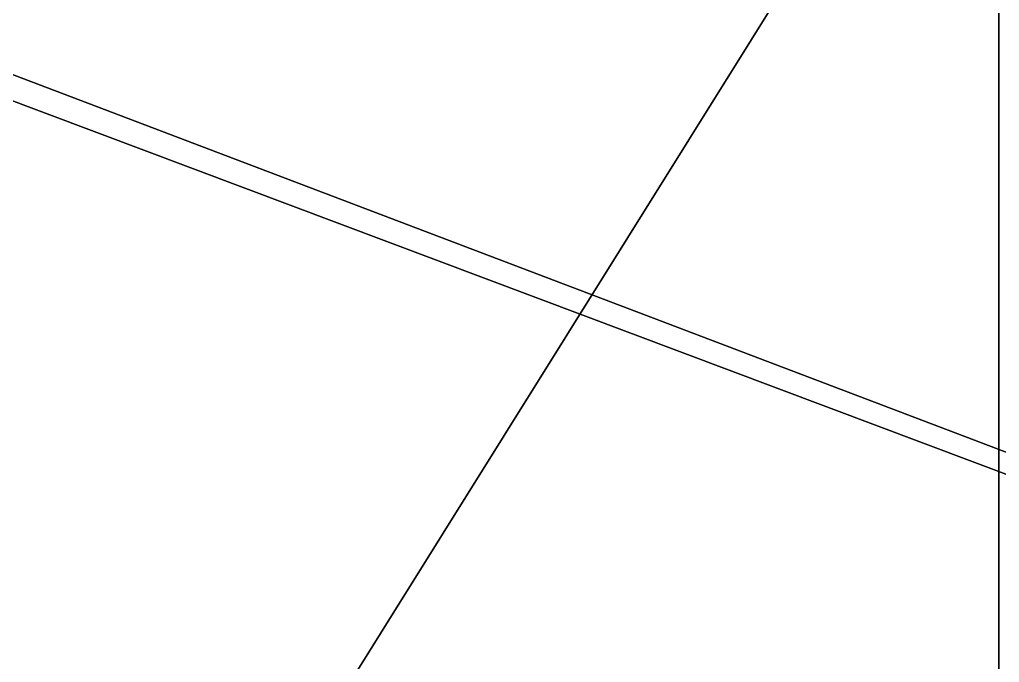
# Model space of a CAD drawing. Extents: x 0 to 3400, y 0 to 843.
# Drawn here: x 2089.4 to 2164.9, y 691.5 to 741 of the extents above; entities that cross this region are included whole.
import ezdxf

# ---------------------------------------------------------------- set-up
doc = ezdxf.new("R2010")
doc.units = 0
doc.header["$MEASUREMENT"] = 0
doc.layers.get('0').update_dxf_attribs({"color": 13, "linetype": 'CONTINUOUS'})

# ---------------------------------------------------------------- blocks, each defined once
blk = doc.blocks.new('DIFFERENCE_13')
mesh = blk.add_polyface()
corners = [(1850, 100, 18), (500, 700, 18), (500, 100, 18), (1850, 700, 18)]
mesh.append_faces([[corners[k] for k in face] for face in [(0, 1, 2), (1, 0, 3)]], dxfattribs={"vtx0": -1})
mesh = blk.add_polyface()
corners = [(1850, 700), (500, 100), (500, 700), (1850, 100)]
mesh.append_faces([[corners[k] for k in face] for face in [(0, 1, 2), (1, 0, 3)]], dxfattribs={"vtx0": -1})
blk = doc.blocks.new('GROUP_25')
for p, q in [((300, 0, 18), (300, 480, 18)), ((300, 0), (300, 480))]:
    blk.add_line(p, q)
mesh = blk.add_polyface()
corners = [(300, 480), (0, 0), (0, 480), (300, 0)]
mesh.append_faces([[corners[k] for k in face] for face in [(0, 1, 2), (1, 0, 3)]], dxfattribs={"vtx0": -1})
mesh = blk.add_polyface()
corners = [(300, 0, 18), (0, 480, 18), (0, 0, 18), (300, 480, 18)]
mesh.append_faces([[corners[k] for k in face] for face in [(0, 1, 2), (1, 0, 3)]], dxfattribs={"vtx0": -1})
mesh = blk.add_polyface()
corners = [(300, 0), (300, 480, 18), (300, 0, 18), (300, 480)]
mesh.append_faces([[corners[k] for k in face] for face in [(0, 1, 2), (1, 0, 3)]], dxfattribs={"vtx0": -1})

msp = doc.modelspace()

# ---------------------------------------------------------------- block references
at = {"color": 251, "xscale": 1.17037037037037}
msp.add_blockref('DIFFERENCE_13', (1231.852, 140, 768), dxfattribs=at)
at = {"color": 251, "xscale": 1.16308585196485, "yscale": 0.9836098335875769}
msp.add_blockref('DIFFERENCE_13', (1240.411, 146.556, 750), dxfattribs=at)
at = {"color": 251}
msp.add_blockref('GROUP_25', (1864.886, 290, 50), dxfattribs=at)

doc.saveas('drawing.dxf')
